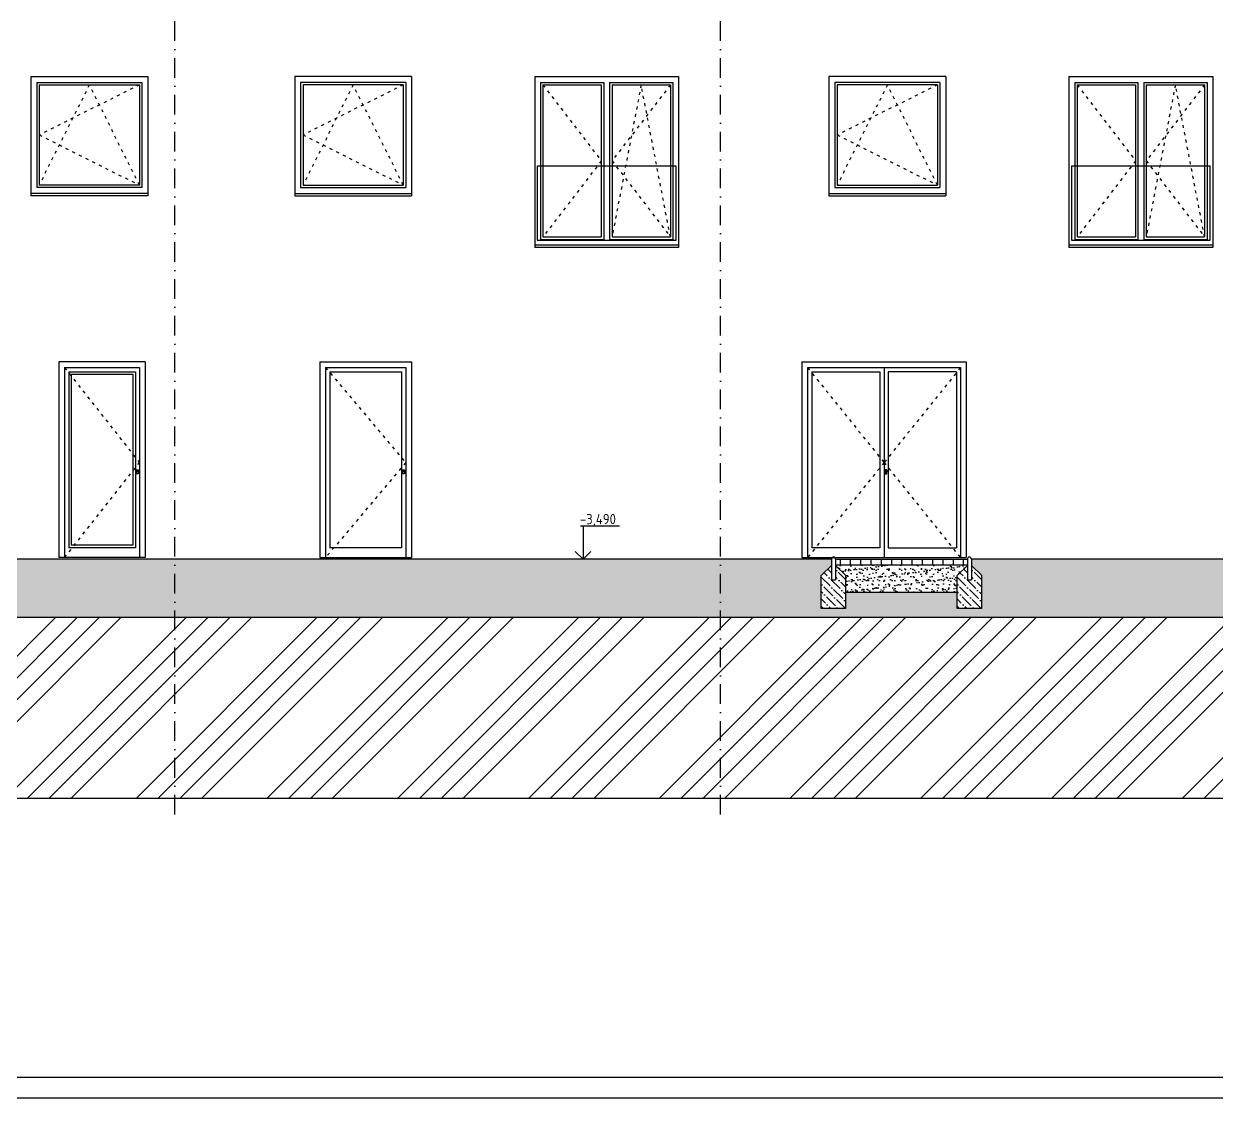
# Model space of a CAD drawing. Extents: x 3792242 to 5145247, y -1546315 to -1031918.
# Drawn here: x 3907322 to 3921830, y -1545690 to -1532622 of the extents above; entities that cross this region are included whole.
import ezdxf

# ---------------------------------------------------------------- set-up
doc = ezdxf.new("R2010")
doc.units = 0
doc.header["$MEASUREMENT"] = 0
doc.linetypes.add('ACAD_ISO03W100', pattern=[30, 12, -18])
doc.linetypes.add('BODKOCIARKOVANA_3', pattern=[5.6, 3, -1.3, 0, -1.3])
doc.layers.get('0').update_dxf_attribs({"linetype": 'CONTINUOUS'})
doc.layers.get('Defpoints').update_dxf_attribs({"color": 61, "linetype": 'CONTINUOUS'})
for name, color, linetype in [('MÚRY', 1, 'CONTINUOUS'), ('OKNÁ', 143, 'CONTINUOUS'), ('osi', 253, 'CONTINUOUS'), ('POZEMOK', 7, 'CONTINUOUS'), ('TENKÁ', 7, 'CONTINUOUS'), ('ZARIADENIE1', 145, 'CONTINUOUS'), ('ŠRAFY', 82, 'CONTINUOUS')]:
    doc.layers.add(name, color=color, linetype=linetype)
doc.styles.add('STYLE1', font='isocp.shx')

msp = doc.modelspace()

# ---------------------------------------------------------------- hatches: boundary and pattern name
at = {"layer": 'ŠRAFY', "ltscale": 0.25}
h = msp.add_hatch(dxfattribs=at)
h.set_pattern_fill('ANSI34', color=256, scale=1500)
h.paths.add_polyline_path([(3904249, -1539843.77), (3903449, -1540643.77), (3903449, -1541443.77), (3901649, -1541443.77), (3901649, -1540643.77), (3900871.5, -1540643.77), (3900350.5, -1540643.77), (3900158, -1540643.77), (3899084, -1540643.77), (3899084, -1541443.77), (3896684, -1541443.77), (3896684, -1540643.77), (3895134, -1540643.77), (3895134, -1541443.77), (3892734, -1541443.77), (3892734, -1540643.77), (3891066.5, -1540643.77), (3890904.5, -1540643.77), (3890353, -1540643.77), (3890169, -1540643.77), (3890169, -1541443.77), (3888369, -1541443.77), (3888369, -1540643.77), (3887456.787, -1539063.77), (3886646.963, -1539063.77), (3886646.963, -1542040.5), (3952029, -1542040.5), (3952029, -1537858.77), (3951917.043, -1537858.77), (3951365.04, -1537858.77), (3950219, -1539843.77), (3950219, -1540643.77), (3948219, -1540643.77), (3948219, -1539843.77), (3947319.5, -1539843.77), (3946798.5, -1539843.77), (3946606, -1539843.77), (3945854, -1539843.77), (3945854, -1540643.77), (3943254, -1540643.77), (3943254, -1539843.77), (3941704, -1539843.77), (3941704, -1540643.77), (3939504, -1540643.77), (3939504, -1539843.77), (3937736.5, -1539843.77), (3937574.5, -1539843.77), (3937023, -1539843.77), (3936939, -1539843.77), (3936939, -1540643.77), (3934939, -1540643.77), (3934939, -1539843.77)])
h.paths.add_polyline_path([(3937081, -1540387.57), (3937081, -1540099.971), (3937331, -1540099.971), (3937331, -1540387.57)], flags=24)
h.paths.add_polyline_path([(3937512.889, -1540068.7), (3938019.238, -1540068.7), (3938019.238, -1540268.749), (3937512.889, -1540268.749)], flags=24)
h.paths.add_polyline_path([(3946846.5, -1540387.57), (3946846.5, -1540099.971), (3947096.5, -1540099.971), (3947096.5, -1540387.57)], flags=24)
h.paths.add_polyline_path([(3946349.889, -1540068.7), (3946856.238, -1540068.7), (3946856.238, -1540268.749), (3946349.889, -1540268.749)], flags=24)
h.paths.add_polyline_path([(3890411, -1541187.57), (3890411, -1540899.971), (3890661, -1540899.971), (3890661, -1541187.57)], flags=24)
h.paths.add_polyline_path([(3900398.5, -1541187.57), (3900398.5, -1540899.971), (3900648.5, -1540899.971), (3900648.5, -1541187.57)], flags=24)
h.paths.add_polyline_path([(3899901.889, -1540868.7), (3900408.238, -1540868.7), (3900408.238, -1541068.749), (3899901.889, -1541068.749)], flags=24)
h.paths.add_polyline_path([(3890862.389, -1540868.7), (3891368.738, -1540868.7), (3891368.738, -1541068.749), (3890862.389, -1541068.749)], flags=24)
h.paths.add_polyline_path([(3900802.343, -1539532.394), (3901308.691, -1539532.394), (3901308.691, -1539732.444), (3900802.343, -1539732.444)], flags=24)
h.paths.add_polyline_path([(3900435.866, -1540047.663), (3900435.866, -1539760.065), (3900610.964, -1539760.065), (3900610.964, -1540047.663)], flags=24)
h.paths.add_polyline_path([(3900435.824, -1540134.976), (3900435.824, -1540022.592), (3900610.602, -1540022.592), (3900610.602, -1540134.976)], flags=24)
h.paths.add_polyline_path([(3900435.915, -1540197.476), (3900435.915, -1540109.976), (3900610.915, -1540109.976), (3900610.915, -1540197.476)], flags=24)
h.paths.add_polyline_path([(3899901.89, -1540068.7), (3900408.238, -1540068.7), (3900408.238, -1540268.749), (3899901.89, -1540268.749)], flags=24)
h.paths.add_polyline_path([(3894867, -1539571.299), (3894867, -1539308.701), (3895117, -1539308.701), (3895117, -1539571.299)], flags=24)
h.paths.add_polyline_path([(3890448.366, -1540047.663), (3890448.366, -1539760.065), (3890623.464, -1539760.065), (3890623.464, -1540047.663)], flags=24)
h.paths.add_polyline_path([(3890448.324, -1540134.976), (3890448.324, -1540022.592), (3890623.102, -1540022.592), (3890623.102, -1540134.976)], flags=24)
h.paths.add_polyline_path([(3890448.415, -1540197.476), (3890448.415, -1540109.976), (3890623.415, -1540109.976), (3890623.415, -1540197.476)], flags=24)
h.paths.add_polyline_path([(3891827.225, -1539532.394), (3892333.573, -1539532.394), (3892333.573, -1539732.444), (3891827.225, -1539732.444)], flags=24)
h.paths.add_polyline_path([(3890842.889, -1540068.7), (3891349.238, -1540068.7), (3891349.238, -1540268.749), (3890842.889, -1540268.749)], flags=24)
h = msp.add_hatch(dxfattribs=at)
h.set_pattern_fill('AR-CONC', color=256, scale=50)
h.set_pattern_definition([(50, (-12185392.95, 625210.72), (358.6300913, -31.3760675), [37.5, -412.5]), (355, (-12185392.95, 625210.72), (-69.375667, 376.096067), [30, -330]), (100.4514445, (-12185363.06, 625208.1), (289.254423, 344.7199955), [31.870096, -350.571056]), (46.1842, (-12185392.95, 625310.72), (533.620665, -82.75964), [56.25, -618.75]), (96.6356355, (-12185348.5, 625303.83), (467.330973, 487.0593), [47.805171, -525.85688]), (351.184164, (-12185392.95, 625310.7), (467.330973, 487.0593), [45, -495]), (21, (-12185342.95, 625285.72), (298.453526, -201.3094453), [37.5, -412.5]), (326, (-12185342.95, 625285.72), (121.657666, 362.5750225), [30, -330]), (71.4514447, (-12185318.08, 625268.95), (420.111188, 161.2655764), [31.870095, -350.571056]), (37.5, (-12185392.95, 625210.72), (6.0799277, 166.4469269), [0, -326, 0, -335, 0, -331.25]), (7.5, (-12185392.95, 625210.72), (131.5347687, 197.205856), [0, -191, 0, -318.5, 0, -126.25]), (327.5, (-12185504.45, 625210.72), (266.9112181, -11.2774359), [0, -125, 0, -390, 0, -517.5]), (317.5, (-12185554.45, 625210.72), (291.5930847, 50.052491), [0, -162.5, 0, -259, 0, -367.5])])
h.paths.add_polyline_path([(3935580.587, -1539317), (3935579, -1539325.411), (3935579, -1539433.77), (3935351.98, -1539433.77), (3935343.02, -1539433.77), (3935304, -1539433.77), (3935304, -1539733.77), (3935004, -1539733.77), (3935004, -1539333.77), (3935129, -1539208.77), (3935129, -1539133.77), (3929679, -1539133.77), (3924900.47, -1539133.77), (3924900.47, -1539208.77), (3925025.47, -1539333.77), (3925025.47, -1539733.77), (3924725.47, -1539733.77), (3924725.47, -1539533.77), (3923373.03, -1539533.77), (3923373.03, -1539733.77), (3923073.03, -1539733.77), (3923073.03, -1539333.77), (3923198.03, -1539208.77), (3923198.03, -1539133.77), (3918852.716, -1539133.77), (3918852.716, -1539208.77), (3918977.716, -1539333.77), (3918977.716, -1539733.77), (3918677.716, -1539733.77), (3918677.716, -1539533.77), (3917325.276, -1539533.77), (3917325.276, -1539733.77), (3917025.276, -1539733.77), (3917025.276, -1539333.77), (3917150.276, -1539208.77), (3917150.276, -1539133.77), (3914127, -1539133.77), (3906744, -1539133.77), (3903359, -1539133.77), (3903359, -1539208.77), (3903484, -1539333.77), (3903484, -1539733.77), (3903184, -1539733.77), (3903184, -1539433.77), (3903144.98, -1539433.77), (3903136.02, -1539433.77), (3902909, -1539433.77), (3902909, -1539325.411), (3902907.64, -1539313.77), (3902749, -1539313.77), (3902749, -1539513.77), (3902749, -1540643.77), (3903449, -1540643.77), (3904249, -1539843.77), (3934939, -1539843.77), (3935739, -1539843.77), (3935739, -1539313.77)])
h = msp.add_hatch(dxfattribs=at)
h.set_pattern_fill('ANSI36', color=256, scale=500, angle=90)
h.set_pattern_definition([(135, (-12002836.09, 589363.88), (-121.53397802, 33.14563037), [156.25, -31.25, 0, -31.25])])
h.paths.add_polyline_path([(3917025.276, -1539333.77), (3917150.276, -1539208.77), (3917150.276, -1539383.77), (3917200.276, -1539383.77), (3917200.276, -1539208.77), (3917325.276, -1539333.77), (3917325.276, -1539733.77), (3917025.276, -1539733.77)])
h = msp.add_hatch(dxfattribs=at)
h.set_pattern_fill('ANSI31', color=256, scale=1000, angle=45)
h.set_pattern_definition([(90, (122507.28, -33883.5), (-125, 8e-15), [])])
h.paths.add_polyline_path([(3918802.716, -1539133.77), (3917200.276, -1539133.77), (3917200.276, -1539203.77), (3918802.716, -1539203.77)])
h = msp.add_hatch(dxfattribs=at)
h.set_pattern_fill('AR-SAND', color=256, scale=50)
h.set_pattern_definition([(37.5, (2160.276, -33883.5), (-3.1496679, 96.3411885), [0, -76, 0, -85, 0, -81.25]), (7.5, (2160.28, -33883.5), (88.4888353, 141.1073033), [0, -41, 0, -68.5, 0, -26.25]), (327.5, (2098.78, -33883.5), (155.7070931, 0.2829527), [0, -25, 0, -90, 0, -117.5]), (317.5, (2098.78, -33883.5), (150.3063302, 43.8837782), [0, -12.5, 0, -59, 0, -67.5])])
h.paths.add_polyline_path([(3918802.716, -1539203.77), (3917200.276, -1539203.77), (3917200.276, -1539208.77), (3917325.276, -1539333.77), (3917325.276, -1539533.77), (3918677.716, -1539533.77), (3918677.716, -1539333.77), (3918802.716, -1539208.77)])
h = msp.add_hatch(dxfattribs=at)
h.set_pattern_fill('ANSI36', color=256, scale=500, angle=90)
h.set_pattern_definition([(135, (-12001183.65, 589363.88), (-121.53397802, 33.14563037), [156.25, -31.25, 0, -31.25])])
h.paths.add_polyline_path([(3918677.716, -1539333.77), (3918802.716, -1539208.77), (3918802.716, -1539383.77), (3918852.716, -1539383.77), (3918852.716, -1539208.77), (3918977.716, -1539333.77), (3918977.716, -1539733.77), (3918677.716, -1539733.77)])

# ---------------------------------------------------------------- linework, layer by layer
at = {"color": 253}
msp.add_line((3934939, -1539843.77), (3904249, -1539843.77), dxfattribs=at)
at = {"layer": 'Defpoints'}
msp.add_line((3886646.963, -1542040.5), (3952029, -1542040.5), dxfattribs=at)
at = {"layer": 'MÚRY'}
for p, q in [((3917150.276, -1539133.77), (3903359, -1539133.77)), ((3917200.276, -1539133.77), (3918802.716, -1539133.77)), ((3923198.03, -1539133.77), (3918852.716, -1539133.77))]:
    msp.add_line(p, q, dxfattribs=at)
for centre in [(3917175.276, -1539133.77), (3918827.716, -1539133.77)]:
    msp.add_arc(centre, 25, 0, 180, dxfattribs=at)
at = {"layer": 'OKNÁ'}
for p, q in [((3907509, -1533363.77), (3908729, -1533363.77)), ((3907509, -1533363.77), (3907509, -1534583.77)), ((3908729, -1533363.77), (3908729, -1534583.77)), ((3911939, -1533363.77), (3910719, -1533363.77)), ((3910719, -1533363.77), (3910719, -1534583.77)), ((3911939, -1533363.77), (3911939, -1534583.77)), ((3913639, -1533363.77), (3914349, -1533363.77)), ((3913639, -1533363.77), (3913639, -1535213.77)), ((3914349, -1533363.77), (3914349, -1535213.77)), ((3914479, -1533363.77), (3915189, -1533363.77)), ((3914479, -1533363.77), (3914479, -1535213.77)), ((3915189, -1533363.77), (3915189, -1535213.77)), ((3918439, -1533363.77), (3917219, -1533363.77)), ((3917219, -1533363.77), (3917219, -1534583.77)), ((3918439, -1533363.77), (3918439, -1534583.77)), ((3920139, -1533363.77), (3920849, -1533363.77)), ((3920139, -1533363.77), (3920139, -1535213.77)), ((3920849, -1533363.77), (3920849, -1535213.77)), ((3920979, -1533363.77), (3921689, -1533363.77)), ((3920979, -1533363.77), (3920979, -1535213.77)), ((3921689, -1533363.77), (3921689, -1535213.77)), ((3908729, -1534583.77), (3907509, -1534583.77)), ((3910719, -1534583.77), (3911939, -1534583.77)), ((3917219, -1534583.77), (3918439, -1534583.77)), ((3913639, -1535213.77), (3914349, -1535213.77)), ((3914479, -1535213.77), (3915189, -1535213.77)), ((3920139, -1535213.77), (3920849, -1535213.77)), ((3920979, -1535213.77), (3921689, -1535213.77)), ((3907899, -1536883.77), (3907899, -1538963.77)), ((3907899, -1536883.77), (3908649, -1536883.77)), ((3908649, -1536883.77), (3908649, -1538963.77)), ((3908649, -1538963.77), (3907899, -1538963.77))]:
    msp.add_line(p, q, dxfattribs=at)
at = {"layer": 'OKNÁ', "linetype": 'ACAD_ISO03W100', "ltscale": 3}
for p, q in [((3908729, -1533363.77), (3907509, -1533973.77)), ((3908119, -1533363.77), (3907509, -1534583.77)), ((3908729, -1534583.77), (3908119, -1533363.77)), ((3911939, -1533363.77), (3910719, -1533973.77)), ((3911329, -1533363.77), (3910719, -1534583.77)), ((3911939, -1534583.77), (3911329, -1533363.77)), ((3913639, -1533363.77), (3914349, -1534288.77)), ((3915189, -1533363.77), (3914479, -1534288.77)), ((3914834, -1533363.77), (3914479, -1535213.77)), ((3915189, -1535213.77), (3914834, -1533363.77)), ((3918439, -1533363.77), (3917219, -1533973.77)), ((3917829, -1533363.77), (3917219, -1534583.77)), ((3918439, -1534583.77), (3917829, -1533363.77)), ((3920139, -1533363.77), (3920849, -1534288.77)), ((3921689, -1533363.77), (3920979, -1534288.77)), ((3921334, -1533363.77), (3920979, -1535213.77)), ((3921689, -1535213.77), (3921334, -1533363.77)), ((3907509, -1533973.77), (3908729, -1534583.77)), ((3910719, -1533973.77), (3911939, -1534583.77)), ((3917219, -1533973.77), (3918439, -1534583.77)), ((3914349, -1534288.77), (3913639, -1535213.77)), ((3914479, -1534288.77), (3915189, -1535213.77)), ((3920849, -1534288.77), (3920139, -1535213.77)), ((3920979, -1534288.77), (3921689, -1535213.77)), ((3907819, -1536803.77), (3908729, -1537958.77)), ((3910994, -1536803.77), (3911969, -1537958.77)), ((3916859, -1536803.77), (3917789, -1537958.77)), ((3918719, -1536803.77), (3917789, -1537958.77)), ((3907819, -1539113.77), (3908729, -1537958.77)), ((3911969, -1537958.77), (3910994, -1539113.77)), ((3917789, -1537958.77), (3916859, -1539113.77)), ((3917789, -1537958.77), (3918719, -1539113.77))]:
    msp.add_line(p, q, dxfattribs=at)
at = {"layer": 'osi', "linetype": 'BODKOCIARKOVANA_3', "ltscale": 80}
for p, q in [((3909159, -1542239.5), (3909159, -1519829.5)), ((3915799, -1542239.5), (3915799, -1519829.5))]:
    msp.add_line(p, q, dxfattribs=at)
at = {"layer": 'POZEMOK', "color": 8}
for points in [[(3908689.5, -1538053.5), (3908709, -1538053.5), (3908709, -1538070), (3908689.5, -1538070)], [(3908695, -1538047), (3908715, -1538047), (3908715, -1538096.5), (3908695, -1538096.5)], [(3911929.5, -1538053.5), (3911949, -1538053.5), (3911949, -1538070), (3911929.5, -1538070)], [(3911935, -1538047), (3911955, -1538047), (3911955, -1538096.5), (3911935, -1538096.5)], [(3917823, -1538047), (3917803, -1538047), (3917803, -1538096.5), (3917823, -1538096.5)], [(3917828.5, -1538053.5), (3917809, -1538053.5), (3917809, -1538070), (3917828.5, -1538070)]]:
    msp.add_lwpolyline(points, close=True, dxfattribs=at)
at = {"layer": 'TENKÁ'}
for p, q in [((3907409, -1533263.77), (3908829, -1533263.77)), ((3907409, -1533263.77), (3907409, -1534713.77)), ((3908829, -1533263.77), (3908829, -1534713.77)), ((3910619, -1533263.77), (3910619, -1534713.77)), ((3912039, -1533263.77), (3910619, -1533263.77)), ((3912039, -1533263.77), (3912039, -1534713.77)), ((3913539, -1533263.77), (3915289, -1533263.77)), ((3913539, -1533263.77), (3913539, -1535343.77)), ((3915289, -1533263.77), (3915289, -1535343.77)), ((3917119, -1533263.77), (3917119, -1534713.77)), ((3918539, -1533263.77), (3917119, -1533263.77)), ((3918539, -1533263.77), (3918539, -1534713.77)), ((3920039, -1533263.77), (3921789, -1533263.77)), ((3920039, -1533263.77), (3920039, -1535343.77)), ((3921789, -1533263.77), (3921789, -1535343.77)), ((3907479, -1533333.77), (3908759, -1533333.77)), ((3907479, -1533333.77), (3907479, -1534613.77)), ((3908759, -1533333.77), (3908759, -1534613.77)), ((3911969, -1533333.77), (3910689, -1533333.77)), ((3910689, -1533333.77), (3910689, -1534613.77)), ((3911969, -1533333.77), (3911969, -1534613.77)), ((3913609, -1533333.77), (3914379, -1533333.77)), ((3913609, -1533333.77), (3913609, -1535243.77)), ((3914379, -1533333.77), (3914379, -1535243.77)), ((3914449, -1533333.77), (3915219, -1533333.77)), ((3914449, -1533333.77), (3914449, -1535243.77)), ((3915219, -1533333.77), (3915219, -1535243.77)), ((3918469, -1533333.77), (3917189, -1533333.77)), ((3917189, -1533333.77), (3917189, -1534613.77)), ((3918469, -1533333.77), (3918469, -1534613.77)), ((3920109, -1533333.77), (3920879, -1533333.77)), ((3920109, -1533333.77), (3920109, -1535243.77)), ((3920879, -1533333.77), (3920879, -1535243.77)), ((3920949, -1533333.77), (3921719, -1533333.77)), ((3920949, -1533333.77), (3920949, -1535243.77)), ((3921719, -1533333.77), (3921719, -1535243.77)), ((3908759, -1534613.77), (3907479, -1534613.77)), ((3910689, -1534613.77), (3911969, -1534613.77)), ((3917189, -1534613.77), (3918469, -1534613.77)), ((3908829, -1534683.77), (3907409, -1534683.77)), ((3908829, -1534713.77), (3907409, -1534713.77)), ((3910619, -1534683.77), (3912039, -1534683.77)), ((3910619, -1534713.77), (3912039, -1534713.77)), ((3917119, -1534683.77), (3918539, -1534683.77)), ((3917119, -1534713.77), (3918539, -1534713.77)), ((3915289, -1535313.77), (3913539, -1535313.77)), ((3915289, -1535343.77), (3913539, -1535343.77)), ((3913609, -1535243.77), (3914379, -1535243.77)), ((3914449, -1535243.77), (3915219, -1535243.77)), ((3921789, -1535313.77), (3920039, -1535313.77)), ((3921789, -1535343.77), (3920039, -1535343.77)), ((3920109, -1535243.77), (3920879, -1535243.77)), ((3920949, -1535243.77), (3921719, -1535243.77)), ((3907749, -1536733.77), (3907749, -1539113.77)), ((3908799, -1536733.77), (3907749, -1536733.77)), ((3908799, -1536733.77), (3908799, -1539113.77)), ((3910924, -1536733.77), (3910924, -1539113.77)), ((3910924, -1536733.77), (3912039, -1536733.77)), ((3912039, -1536733.77), (3912039, -1539113.77)), ((3916789, -1536733.77), (3916789, -1539113.77)), ((3916789, -1536733.77), (3918789, -1536733.77)), ((3918789, -1536733.77), (3918789, -1539113.77)), ((3907819, -1536803.77), (3908729, -1536803.77)), ((3907819, -1536803.77), (3907819, -1539113.77)), ((3907869, -1536853.77), (3908679, -1536853.77)), ((3907869, -1536853.77), (3907869, -1538993.77)), ((3908679, -1536853.77), (3908679, -1538993.77)), ((3908729, -1536803.77), (3908729, -1539113.77)), ((3910994, -1536803.77), (3911969, -1536803.77)), ((3910994, -1536803.77), (3910994, -1539113.77)), ((3911044, -1536853.77), (3911919, -1536853.77)), ((3911044, -1536853.77), (3911044, -1538993.77)), ((3911919, -1536853.77), (3911919, -1538993.77)), ((3911969, -1536803.77), (3911969, -1539113.77)), ((3916859, -1536803.77), (3918719, -1536803.77)), ((3916859, -1536803.77), (3916859, -1539113.77)), ((3916909, -1536853.77), (3917739, -1536853.77)), ((3916909, -1536853.77), (3916909, -1538993.77)), ((3917739, -1536853.77), (3917739, -1538993.77)), ((3917739, -1536853.77), (3917739, -1538993.77)), ((3917789, -1536803.77), (3917789, -1539113.77)), ((3918669, -1536853.77), (3917839, -1536853.77)), ((3917839, -1536853.77), (3917839, -1538993.77)), ((3918669, -1536853.77), (3918669, -1538993.77)), ((3918669, -1536853.77), (3918669, -1538993.77)), ((3918719, -1536803.77), (3918719, -1539113.77)), ((3908799, -1539113.77), (3907749, -1539113.77)), ((3908679, -1538993.77), (3907869, -1538993.77)), ((3910924, -1539113.77), (3912039, -1539113.77)), ((3911919, -1538993.77), (3911044, -1538993.77)), ((3916789, -1539113.77), (3918789, -1539113.77)), ((3917739, -1538993.77), (3916909, -1538993.77)), ((3917839, -1538993.77), (3918669, -1538993.77)), ((3917200.276, -1539203.77), (3918802.716, -1539203.77)), ((3917325.276, -1539533.77), (3918677.716, -1539533.77))]:
    msp.add_line(p, q, dxfattribs=at)
at = {"layer": 'TENKÁ', "linetype": 'ByBlock', "ltscale": 0.25}
for p, q in [((3914571.305, -1538733.77), (3914097.406, -1538733.77)), ((3914127, -1538733.77), (3914127, -1539133.77)), ((3914127, -1539133.77), (3914031.541, -1539038.311)), ((3914127, -1539133.77), (3914222.459, -1539038.311))]:
    msp.add_line(p, q, dxfattribs=at)
at = {"layer": 'TENKÁ', "ltscale": 0.25}
for p, q in [((3917025.276, -1539333.77), (3917150.276, -1539208.77)), ((3917150.276, -1539133.77), (3917150.276, -1539383.77)), ((3917150.276, -1539133.77), (3917150.276, -1539383.77)), ((3917200.276, -1539133.77), (3917200.276, -1539383.77)), ((3917325.276, -1539333.77), (3917200.276, -1539208.77)), ((3918677.716, -1539333.77), (3918802.716, -1539208.77)), ((3918802.716, -1539133.77), (3918802.716, -1539383.77)), ((3918802.716, -1539133.77), (3918802.716, -1539383.77)), ((3918802.716, -1539133.77), (3918802.716, -1539383.77)), ((3918852.716, -1539133.77), (3918852.716, -1539383.77)), ((3918977.716, -1539333.77), (3918852.716, -1539208.77)), ((3917025.276, -1539733.77), (3917025.276, -1539333.77)), ((3917150.276, -1539383.77), (3917200.276, -1539383.77)), ((3917325.276, -1539733.77), (3917325.276, -1539333.77)), ((3918677.716, -1539733.77), (3918677.716, -1539333.77)), ((3918802.716, -1539383.77), (3918852.716, -1539383.77)), ((3918977.716, -1539733.77), (3918977.716, -1539333.77)), ((3917325.276, -1539733.77), (3917025.276, -1539733.77)), ((3918977.716, -1539733.77), (3918677.716, -1539733.77))]:
    msp.add_line(p, q, dxfattribs=at)
at = {"layer": 'TENKÁ', "color": 7}
for p, q in [((3962963.575, -1545439.552), (3886406.575, -1545439.552)), ((3963213.575, -1545689.552), (3886156.575, -1545689.552))]:
    msp.add_line(p, q, dxfattribs=at)
at = {"layer": 'ZARIADENIE1'}
for points in [[(3915259, -1534353.77), (3913569, -1534353.77), (3913569, -1535253.77), (3915259, -1535253.77)], [(3921759, -1534353.77), (3920069, -1534353.77), (3920069, -1535253.77), (3921759, -1535253.77)]]:
    msp.add_lwpolyline(points, close=True, dxfattribs=at)

# ---------------------------------------------------------------- texts
at = {"layer": 'TENKÁ', "ltscale": 0.25, "style": 'STYLE1'}
msp.add_text('-3,490', height=125, dxfattribs=at).set_placement((3914088.343, -1538708.444))

doc.saveas('drawing.dxf')
